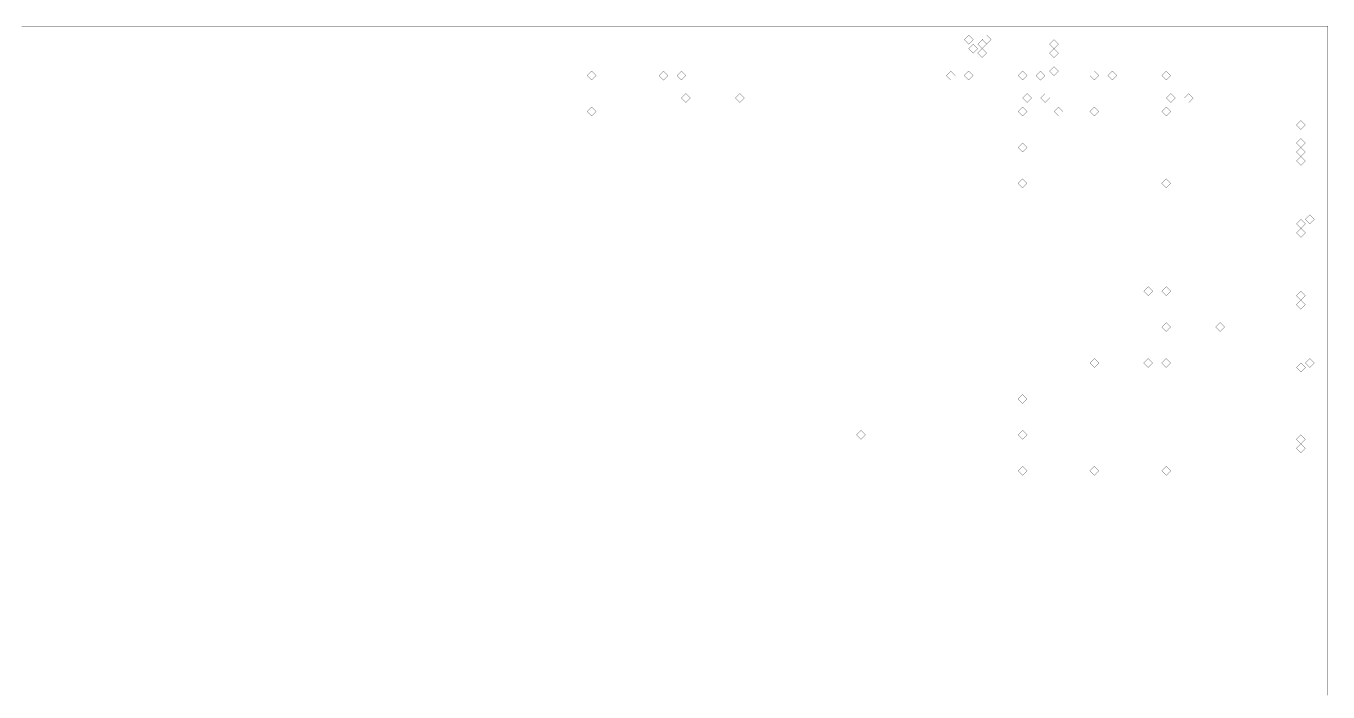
# Model space of a CAD drawing. Header units: metres. Extents: x 0 to 4919, y -4919 to 0.
# Drawn here: x 2127 to 4919, y -1427 to 0 of the extents above; entities that cross this region are included whole.
import ezdxf

# ---------------------------------------------------------------- set-up
doc = ezdxf.new("R2010")
doc.units = ezdxf.units.M
doc.layers.add('substrate', color=5, linetype='Continuous')

msp = doc.modelspace()

# ---------------------------------------------------------------- linework, layer by layer
at = {"layer": 'substrate', "const_width": 0.5}
msp.add_lwpolyline([(4918.375, -1434.125), (4918.375, -1424.5), (4918.375, -1414.875), (4918.375, -1405.25), (4918.375, -1395.625), (4918.375, -1386), (4918.375, -1376.375), (4918.375, -1366.75), (4918.375, -1357.125), (4918.375, -1347.5), (4918.375, -1337.875), (4918.375, -1328.25), (4918.375, -1318.625), (4918.375, -1309), (4918.375, -1299.375), (4918.375, -1289.75), (4918.375, -1280.125), (4918.375, -1270.5), (4918.375, -1260.875), (4918.375, -1251.25), (4918.375, -1241.625), (4918.375, -1232), (4918.375, -1222.375), (4918.375, -1212.75), (4918.375, -1203.125), (4918.375, -1193.5), (4918.375, -1183.875), (4918.375, -1174.25), (4918.375, -1164.625), (4918.375, -1155), (4918.375, -1145.375), (4918.375, -1135.75), (4918.375, -1126.125), (4918.375, -1116.5), (4918.375, -1106.875), (4918.375, -1097.25), (4918.375, -1087.625), (4918.375, -1078), (4918.375, -1068.375), (4918.375, -1058.75), (4918.375, -1049.125), (4918.375, -1039.5), (4918.375, -1029.875), (4918.375, -1020.25), (4918.375, -1010.625), (4918.375, -1001), (4918.375, -991.375), (4918.375, -981.75), (4918.375, -972.125), (4918.375, -962.5), (4918.375, -952.875), (4918.375, -943.25), (4918.375, -933.625), (4918.375, -924), (4918.375, -914.375), (4918.375, -904.75), (4918.375, -895.125), (4918.375, -885.5), (4918.375, -875.875), (4918.375, -866.25), (4918.375, -856.625), (4918.375, -847), (4918.375, -837.375), (4918.375, -827.75), (4918.375, -818.125), (4918.375, -808.5), (4918.375, -798.875), (4918.375, -789.25), (4918.375, -779.625), (4918.375, -770), (4918.375, -760.375), (4918.375, -750.75), (4918.375, -741.125), (4918.375, -731.5), (4918.375, -721.875), (4918.375, -712.25), (4918.375, -702.625), (4918.375, -693), (4918.375, -683.375), (4918.375, -673.75), (4918.375, -664.125), (4918.375, -654.5), (4918.375, -644.875), (4918.375, -635.25), (4918.375, -625.625), (4918.375, -616), (4918.375, -606.375), (4918.375, -596.75), (4918.375, -587.125), (4918.375, -577.5), (4918.375, -567.875), (4918.375, -558.25), (4918.375, -548.625), (4918.375, -539), (4918.375, -529.375), (4918.375, -519.75), (4918.375, -510.125), (4918.375, -500.5), (4918.375, -490.875), (4918.375, -481.25), (4918.375, -471.625), (4918.375, -462), (4918.375, -452.375), (4918.375, -442.75), (4918.375, -433.125), (4918.375, -423.5), (4918.375, -413.875), (4918.375, -404.25), (4918.375, -394.625), (4918.375, -385), (4918.375, -375.375), (4918.375, -365.75), (4918.375, -356.125), (4918.375, -346.5), (4918.375, -336.875), (4918.375, -327.25), (4918.375, -317.625), (4918.375, -308), (4918.375, -298.375), (4918.375, -288.75), (4918.375, -279.125), (4918.375, -269.5), (4918.375, -259.875), (4918.375, -250.25), (4918.375, -240.625), (4918.375, -231), (4918.375, -221.375), (4918.375, -211.75), (4918.375, -202.125), (4918.375, -192.5), (4918.375, -182.875), (4918.375, -173.25), (4918.375, -163.625), (4918.375, -154), (4918.375, -144.375), (4918.375, -134.75), (4918.375, -125.125), (4918.375, -115.5), (4918.375, -105.875), (4918.375, -96.25), (4918.375, -86.625), (4918.375, -77), (4918.375, -67.375), (4918.375, -57.75), (4918.375, -48.125), (4918.375, -38.5), (4918.375, -28.875), (4918.375, -19.25), (4918.375, -9.625), (4918.375, 0), (4908.75, 0), (4899.125, 0), (4889.5, 0), (4879.875, 0), (4870.25, 0), (4860.625, 0), (4851, 0), (4841.375, 0), (4831.75, 0), (4822.125, 0), (4812.5, 0), (4802.875, 0), (4793.25, 0), (4783.625, 0), (4774, 0), (4764.375, 0), (4754.75, 0), (4745.125, 0), (4735.5, 0), (4725.875, 0), (4716.25, 0), (4706.625, 0), (4697, 0), (4687.375, 0), (4677.75, 0), (4668.125, 0), (4658.5, 0), (4648.875, 0), (4639.25, 0), (4629.625, 0), (4620, 0), (4610.375, 0), (4600.75, 0), (4591.125, 0), (4581.5, 0), (4571.875, 0), (4562.25, 0), (4552.625, 0), (4543, 0), (4533.375, 0), (4523.75, 0), (4514.125, 0), (4504.5, 0), (4494.875, 0), (4485.25, 0), (4475.625, 0), (4466, 0), (4456.375, 0), (4446.75, 0), (4437.125, 0), (4427.5, 0), (4417.875, 0), (4408.25, 0), (4398.625, 0), (4389, 0), (4379.375, 0), (4369.75, 0), (4360.125, 0), (4350.5, 0), (4340.875, 0), (4331.25, 0), (4321.625, 0), (4312, 0), (4302.375, 0), (4292.75, 0), (4283.125, 0), (4273.5, 0), (4263.875, 0), (4254.25, 0), (4244.625, 0), (4235, 0), (4225.375, 0), (4215.75, 0), (4206.125, 0), (4196.5, 0), (4186.875, 0), (4177.25, 0), (4167.625, 0), (4158, 0), (4148.375, 0), (4138.75, 0), (4129.125, 0), (4119.5, 0), (4109.875, 0), (4100.25, 0), (4090.625, 0), (4081, 0), (4071.375, 0), (4061.75, 0), (4052.125, 0), (4042.5, 0), (4032.875, 0), (4023.25, 0), (4013.625, 0), (4004, 0), (3994.375, 0), (3984.75, 0), (3975.125, 0), (3965.5, 0), (3955.875, 0), (3946.25, 0), (3936.625, 0), (3927, 0), (3917.375, 0), (3907.75, 0), (3898.125, 0), (3888.5, 0), (3878.875, 0), (3869.25, 0), (3859.625, 0), (3850, 0), (3840.375, 0), (3830.75, 0), (3821.125, 0), (3811.5, 0), (3801.875, 0), (3792.25, 0), (3782.625, 0), (3773, 0), (3763.375, 0), (3753.75, 0), (3744.125, 0), (3734.5, 0), (3724.875, 0), (3715.25, 0), (3705.625, 0), (3696, 0), (3686.375, 0), (3676.75, 0), (3667.125, 0), (3657.5, 0), (3647.875, 0), (3638.25, 0), (3628.625, 0), (3619, 0), (3609.375, 0), (3599.75, 0), (3590.125, 0), (3580.5, 0), (3570.875, 0), (3561.25, 0), (3551.625, 0), (3542, 0), (3532.375, 0), (3522.75, 0), (3513.125, 0), (3503.5, 0), (3493.875, 0), (3484.25, 0), (3474.625, 0), (3465, 0), (3455.375, 0), (3445.75, 0), (3436.125, 0), (3426.5, 0), (3416.875, 0), (3407.25, 0), (3397.625, 0), (3388, 0), (3378.375, 0), (3368.75, 0), (3359.125, 0), (3349.5, 0), (3339.875, 0), (3330.25, 0), (3320.625, 0), (3311, 0), (3301.375, 0), (3291.75, 0), (3282.125, 0), (3272.5, 0), (3262.875, 0), (3253.25, 0), (3243.625, 0), (3234, 0), (3224.375, 0), (3214.75, 0), (3205.125, 0), (3195.5, 0), (3185.875, 0), (3176.25, 0), (3166.625, 0), (3157, 0), (3147.375, 0), (3137.75, 0), (3128.125, 0), (3118.5, 0), (3108.875, 0), (3099.25, 0), (3089.625, 0), (3080, 0), (3070.375, 0), (3060.75, 0), (3051.125, 0), (3041.5, 0), (3031.875, 0), (3022.25, 0), (3012.625, 0), (3003, 0), (2993.375, 0), (2983.75, 0), (2974.125, 0), (2964.5, 0), (2954.875, 0), (2945.25, 0), (2935.625, 0), (2926, 0), (2916.375, 0), (2906.75, 0), (2897.125, 0), (2887.5, 0), (2877.875, 0), (2868.25, 0), (2858.625, 0), (2849, 0), (2839.375, 0), (2829.75, 0), (2820.125, 0), (2810.5, 0), (2800.875, 0), (2791.25, 0), (2781.625, 0), (2772, 0), (2762.375, 0), (2752.75, 0), (2743.125, 0), (2733.5, 0), (2723.875, 0), (2714.25, 0), (2704.625, 0), (2695, 0), (2685.375, 0), (2675.75, 0), (2666.125, 0), (2656.5, 0), (2646.875, 0), (2637.25, 0), (2627.625, 0), (2618, 0), (2608.375, 0), (2598.75, 0), (2589.125, 0), (2579.5, 0), (2569.875, 0), (2560.25, 0), (2550.625, 0), (2541, 0), (2531.375, 0), (2521.75, 0), (2512.125, 0), (2502.5, 0), (2492.875, 0), (2483.25, 0), (2473.625, 0), (2464, 0), (2454.375, 0), (2444.75, 0), (2435.125, 0), (2425.5, 0), (2415.875, 0), (2406.25, 0), (2396.625, 0), (2387, 0), (2377.375, 0), (2367.75, 0), (2358.125, 0), (2348.5, 0), (2338.875, 0), (2329.25, 0), (2319.625, 0), (2310, 0), (2300.375, 0), (2290.75, 0), (2281.125, 0), (2271.5, 0), (2261.875, 0), (2252.25, 0), (2242.625, 0), (2233, 0), (2223.375, 0), (2213.75, 0), (2204.125, 0), (2194.5, 0), (2184.875, 0), (2175.25, 0), (2165.625, 0), (2156, 0), (2146.375, 0), (2136.75, 0), (2127.125, 0), (2117.5, 0)], dxfattribs=at)
for points in [[(4138.75, -28.875), (4148.375, -19.25), (4158, -28.875), (4148.375, -38.5)], [(4177.25, -28.875), (4186.875, -19.25), (4196.5, -28.875), (4186.875, -38.5)], [(4148.375, -48.125), (4158, -38.5), (4167.625, -48.125), (4158, -57.75)], [(4167.625, -38.5), (4177.25, -28.875), (4186.875, -38.5), (4177.25, -48.125)], [(4167.625, -57.75), (4177.25, -48.125), (4186.875, -57.75), (4177.25, -67.375)], [(4321.625, -38.5), (4331.25, -28.875), (4340.875, -38.5), (4331.25, -48.125)], [(4321.625, -57.75), (4331.25, -48.125), (4340.875, -57.75), (4331.25, -67.375)], [(3330.25, -105.875), (3339.875, -96.25), (3349.5, -105.875), (3339.875, -115.5)], [(3484.25, -105.875), (3493.875, -96.25), (3503.5, -105.875), (3493.875, -115.5)], [(3522.75, -105.875), (3532.375, -96.25), (3542, -105.875), (3532.375, -115.5)], [(4100.25, -105.875), (4109.875, -96.25), (4119.5, -105.875), (4109.875, -115.5)], [(4138.75, -105.875), (4148.375, -96.25), (4158, -105.875), (4148.375, -115.5)], [(4254.25, -105.875), (4263.875, -96.25), (4273.5, -105.875), (4263.875, -115.5)], [(4292.75, -105.875), (4302.375, -96.25), (4312, -105.875), (4302.375, -115.5)], [(4321.625, -96.25), (4331.25, -86.625), (4340.875, -96.25), (4331.25, -105.875)], [(4408.25, -105.875), (4417.875, -96.25), (4427.5, -105.875), (4417.875, -115.5)], [(4446.75, -105.875), (4456.375, -96.25), (4466, -105.875), (4456.375, -115.5)], [(4562.25, -105.875), (4571.875, -96.25), (4581.5, -105.875), (4571.875, -115.5)], [(3532.375, -154), (3542, -144.375), (3551.625, -154), (3542, -163.625)], [(3647.875, -154), (3657.5, -144.375), (3667.125, -154), (3657.5, -163.625)], [(4263.875, -154), (4273.5, -144.375), (4283.125, -154), (4273.5, -163.625)], [(4302.375, -154), (4312, -144.375), (4321.625, -154), (4312, -163.625)], [(4571.875, -154), (4581.5, -144.375), (4591.125, -154), (4581.5, -163.625)], [(4610.375, -154), (4620, -144.375), (4629.625, -154), (4620, -163.625)], [(3330.25, -182.875), (3339.875, -173.25), (3349.5, -182.875), (3339.875, -192.5)], [(4254.25, -182.875), (4263.875, -173.25), (4273.5, -182.875), (4263.875, -192.5)], [(4331.25, -182.875), (4340.875, -173.25), (4350.5, -182.875), (4340.875, -192.5)], [(4408.25, -182.875), (4417.875, -173.25), (4427.5, -182.875), (4417.875, -192.5)], [(4562.25, -182.875), (4571.875, -173.25), (4581.5, -182.875), (4571.875, -192.5)], [(4851, -211.75), (4860.625, -202.125), (4870.25, -211.75), (4860.625, -221.375)], [(4254.25, -259.875), (4263.875, -250.25), (4273.5, -259.875), (4263.875, -269.5)], [(4851, -250.25), (4860.625, -240.625), (4870.25, -250.25), (4860.625, -259.875)], [(4851, -269.5), (4860.625, -259.875), (4870.25, -269.5), (4860.625, -279.125)], [(4851, -288.75), (4860.625, -279.125), (4870.25, -288.75), (4860.625, -298.375)], [(4254.25, -336.875), (4263.875, -327.25), (4273.5, -336.875), (4263.875, -346.5)], [(4562.25, -336.875), (4571.875, -327.25), (4581.5, -336.875), (4571.875, -346.5)], [(4851, -423.5), (4860.625, -413.875), (4870.25, -423.5), (4860.625, -433.125)], [(4870.25, -413.875), (4879.875, -404.25), (4889.5, -413.875), (4879.875, -423.5)], [(4851, -442.75), (4860.625, -433.125), (4870.25, -442.75), (4860.625, -452.375)], [(4523.75, -567.875), (4533.375, -558.25), (4543, -567.875), (4533.375, -577.5)], [(4562.25, -567.875), (4571.875, -558.25), (4581.5, -567.875), (4571.875, -577.5)], [(4851, -577.5), (4860.625, -567.875), (4870.25, -577.5), (4860.625, -587.125)], [(4851, -596.75), (4860.625, -587.125), (4870.25, -596.75), (4860.625, -606.375)], [(4562.25, -644.875), (4571.875, -635.25), (4581.5, -644.875), (4571.875, -654.5)], [(4677.75, -644.875), (4687.375, -635.25), (4697, -644.875), (4687.375, -654.5)], [(4408.25, -721.875), (4417.875, -712.25), (4427.5, -721.875), (4417.875, -731.5)], [(4523.75, -721.875), (4533.375, -712.25), (4543, -721.875), (4533.375, -731.5)], [(4562.25, -721.875), (4571.875, -712.25), (4581.5, -721.875), (4571.875, -731.5)], [(4851, -731.5), (4860.625, -721.875), (4870.25, -731.5), (4860.625, -741.125)], [(4870.25, -721.875), (4879.875, -712.25), (4889.5, -721.875), (4879.875, -731.5)], [(4254.25, -798.875), (4263.875, -789.25), (4273.5, -798.875), (4263.875, -808.5)], [(3907.75, -875.875), (3917.375, -866.25), (3927, -875.875), (3917.375, -885.5)], [(4254.25, -875.875), (4263.875, -866.25), (4273.5, -875.875), (4263.875, -885.5)], [(4851, -885.5), (4860.625, -875.875), (4870.25, -885.5), (4860.625, -895.125)], [(4851, -904.75), (4860.625, -895.125), (4870.25, -904.75), (4860.625, -914.375)], [(4254.25, -952.875), (4263.875, -943.25), (4273.5, -952.875), (4263.875, -962.5)], [(4408.25, -952.875), (4417.875, -943.25), (4427.5, -952.875), (4417.875, -962.5)], [(4562.25, -952.875), (4571.875, -943.25), (4581.5, -952.875), (4571.875, -962.5)]]:
    msp.add_lwpolyline(points, close=True, dxfattribs=at)

doc.saveas('drawing.dxf')
